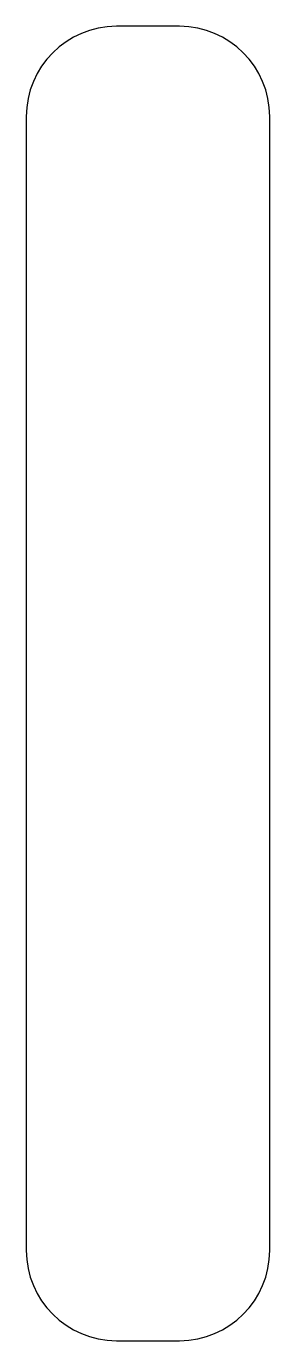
# Model space of a CAD drawing. Extents: x 135 to 148.5, y -74.8 to -2.
import ezdxf

# ---------------------------------------------------------------- set-up
doc = ezdxf.new("R2010")
doc.units = 0
doc.layers.add('VISIBLE', color=7, linetype='CONTINUOUS')

msp = doc.modelspace()

# ---------------------------------------------------------------- linework, layer by layer
at = {"layer": 'VISIBLE'}
for p, q in [((143.5, -2), (140, -2)), ((135, -7), (135, -69.8)), ((148.5, -69.8), (148.5, -7)), ((140, -74.8), (143.5, -74.8))]:
    msp.add_line(p, q, dxfattribs=at)
for centre, start, end in [((140, -7), 90, 180), ((143.5, -7), 0, 90), ((140, -69.8), 180, 270), ((143.5, -69.8), 270, 0)]:
    msp.add_arc(centre, 5, start, end, dxfattribs=at)

doc.saveas('drawing.dxf')
